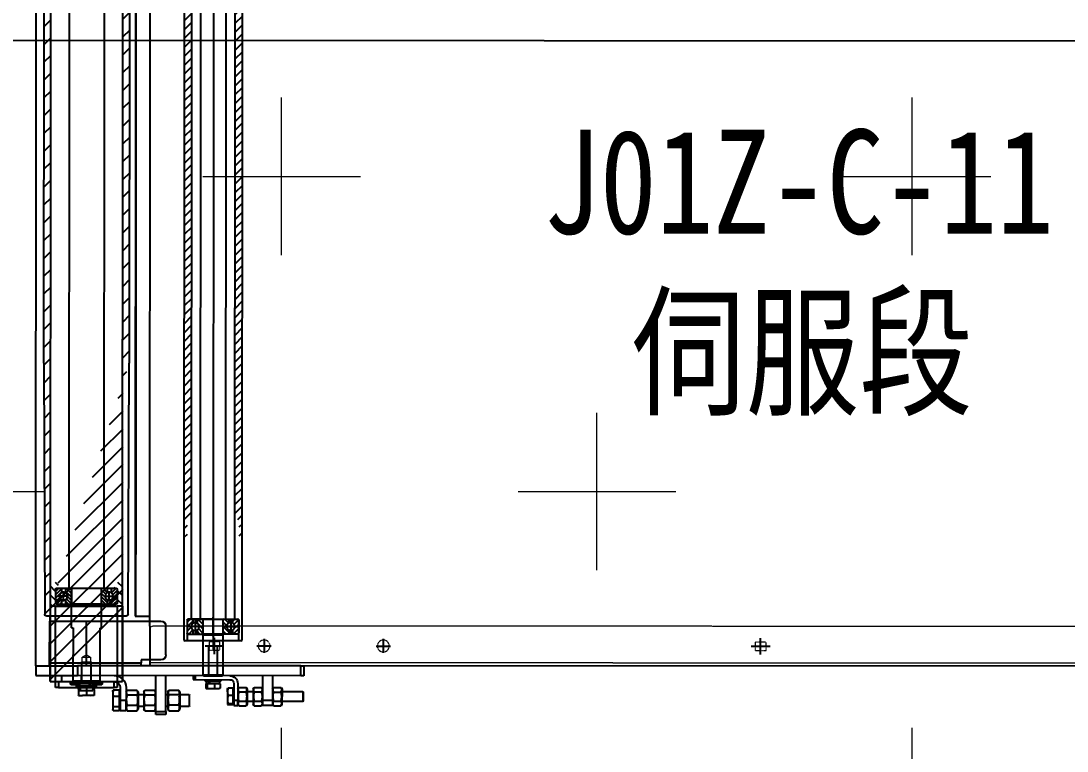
# Model space of a CAD drawing. Header units: millimetres. Extents: x 845401 to 948039, y 511594 to 550263.
# Drawn here: x 917960 to 919014, y 535921 to 536657 of the extents above; entities that cross this region are included whole.
import ezdxf

# ---------------------------------------------------------------- set-up
doc = ezdxf.new("R2010")
doc.units = ezdxf.units.MM
doc.linetypes.add('CENTER', pattern=[0])
doc.linetypes.add('DASHED', pattern=[0.75, 0.5, -0.25])
for name, color, linetype in [('00', 7, 'Continuous'), ('1', 30, 'Continuous'), ('1轮廓实线层', 7, 'Continuous'), ('3', 3, 'CENTER'), ('3中心线层', 1, 'CENTER'), ('4虚线层', 6, 'DASHED'), ('5剖面线层', 2, 'Continuous')]:
    doc.layers.add(name, color=color, linetype=linetype)
doc.layers.add('A-剖-0.10mm.......SECT-L01', color=255, linetype='Continuous', lineweight=18)
doc.styles.add('PC_TEXTSTYLE', font='isocp.shx', dxfattribs={"width": 0.8, "bigfont": 'hzfs.shx'})
doc.styles.add('宋体', font='simsun.ttc', dxfattribs={"width": 0.8, "height": 700})

# ---------------------------------------------------------------- blocks, each defined once
blk = doc.blocks.new('6304')
at = {"layer": '5剖面线层'}
h = blk.add_hatch(dxfattribs=at)
h.set_pattern_fill('ANSI31', color=256, style=0)
h.set_pattern_definition([(45, (1622.4174, 1392.4765), (-2.24506, 2.24506), [])])
edge = h.paths.add_edge_path()
edge.add_line((1637.4, 1412.5), (1635.4, 1412.5))
edge.add_line((1635.4, 1412.5), (1633.4, 1412.5))
edge.add_arc((1629.9, 1410.5), 4, 30, 150)
edge.add_line((1626.5, 1412.5), (1622.4, 1412.5))
edge.add_line((1622.4, 1412.5), (1622.4, 1417.4))
edge.add_arc((1623.5, 1417.4), 1.1, 90, 180, ccw=False)
edge.add_line((1623.5, 1418.5), (1636.3, 1418.5))
edge.add_arc((1636.3, 1417.4), 1.1, 360, 90, ccw=False)
edge.add_line((1637.4, 1417.4), (1637.4, 1412.5))
h = blk.add_hatch(dxfattribs=at)
h.set_pattern_fill('ANSI31', color=256, angle=90, style=0)
h.set_pattern_definition([(135, (1622.4174, 1392.4765), (-2.24506, -2.24506), [])])
edge = h.paths.add_edge_path()
edge.add_line((1622.4, 1408.5), (1626.5, 1408.5))
edge.add_arc((1629.9, 1410.5), 4, 210, 330)
edge.add_line((1633.4, 1408.5), (1637.4, 1408.5))
edge.add_line((1637.4, 1408.5), (1637.4, 1403.6))
edge.add_arc((1636.3, 1403.6), 1.1, 270, 360, ccw=False)
edge.add_line((1636.3, 1402.5), (1623.5, 1402.5))
edge.add_arc((1623.5, 1403.6), 1.1, 180, 270, ccw=False)
edge.add_line((1622.4, 1403.6), (1622.4, 1408.5))
at = {"layer": '5剖面线层', "extrusion": (0, 1.22461e-16, -1)}
h = blk.add_hatch(dxfattribs=at)
h.set_pattern_fill('ANSI31', color=256, angle=180, style=0)
h.set_pattern_definition([(225, (-1622.4174, 1392.4765), (2.24506, -2.24506), [])])
edge = h.paths.add_edge_path()
edge.add_line((-1622.4, 1376.5), (-1626.5, 1376.5))
edge.add_arc((-1629.9, 1374.5), 4, 30, 150)
edge.add_line((-1633.4, 1376.5), (-1637.4, 1376.5))
edge.add_line((-1637.4, 1376.5), (-1637.4, 1381.4))
edge.add_arc((-1636.3, 1381.4), 1.1, 90, 180, ccw=False)
edge.add_line((-1636.3, 1382.5), (-1623.5, 1382.5))
edge.add_arc((-1623.5, 1381.4), 1.1, 360, 90, ccw=False)
edge.add_line((-1622.4, 1381.4), (-1622.4, 1376.5))
h = blk.add_hatch(dxfattribs=at)
h.set_pattern_fill('ANSI31', color=256, angle=270, style=0)
h.set_pattern_definition([(315, (-1622.4174, 1392.4765), (2.24506, 2.24506), [])])
edge = h.paths.add_edge_path()
edge.add_line((-1626.5, 1372.5), (-1622.4, 1372.5))
edge.add_line((-1622.4, 1372.5), (-1622.4, 1367.6))
edge.add_arc((-1623.5, 1367.6), 1.1, 270, 360, ccw=False)
edge.add_line((-1623.5, 1366.5), (-1636.3, 1366.5))
edge.add_arc((-1636.3, 1367.6), 1.1, 180, 270, ccw=False)
edge.add_line((-1637.4, 1367.6), (-1637.4, 1372.5))
edge.add_line((-1637.4, 1372.5), (-1635.4, 1372.5))
edge.add_line((-1635.4, 1372.5), (-1633.4, 1372.5))
edge.add_arc((-1629.9, 1374.5), 4, 210, 330)
at = {"layer": '1轮廓实线层'}
for p, q in [((1622.4, 1392.5), (1622.4, 1417.4)), ((1637.4, 1412.5), (1635.4, 1412.5)), ((1637.4, 1417.4), (1637.4, 1392.5)), ((1622.4, 1408.5), (1626.5, 1408.5)), ((1623.5, 1402.5), (1636.3, 1402.5)), ((1633.4, 1408.5), (1637.4, 1408.5))]:
    blk.add_line(p, q, dxfattribs=at)
at = {"layer": '1轮廓实线层', "extrusion": (0, 1.22461e-16, -1)}
for p, q in [((1622.4, 1392.5), (1622.4, 1367.6)), ((1637.4, 1367.6), (1637.4, 1392.5)), ((1623.5, 1382.5), (1636.3, 1382.5)), ((1622.4, 1376.5), (1626.5, 1376.5)), ((1633.4, 1376.5), (1637.4, 1376.5)), ((1637.4, 1372.5), (1635.4, 1372.5))]:
    blk.add_line(p, q, dxfattribs=at)
at = {"layer": '1轮廓实线层'}
for points in [[(1626.5, 1412.5), (1622.4, 1412.5), (1622.4, 1417.4)], [(1623.5, 1418.5), (1636.3, 1418.5)], [(1635.4, 1412.5), (1633.4, 1412.5)], [(1637.4, 1417.4), (1637.4, 1412.5)]]:
    blk.add_lwpolyline(points, dxfattribs=at)
at = {"layer": '1轮廓实线层', "extrusion": (0, 1.22461e-16, -1)}
for points in [[(-1626.5, 1372.5), (-1622.4, 1372.5), (-1622.4, 1367.6)], [(-1635.4, 1372.5), (-1633.4, 1372.5)], [(-1637.4, 1367.6), (-1637.4, 1372.5)], [(-1623.5, 1366.5), (-1636.3, 1366.5)]]:
    blk.add_lwpolyline(points, dxfattribs=at)
at = {"layer": '1轮廓实线层'}
blk.add_circle((1629.9, 1410.5), 4, dxfattribs=at)
at = {"layer": '1轮廓实线层', "extrusion": (0, 1.22461e-16, -1)}
blk.add_circle((-1629.9, 1374.5), 4, dxfattribs=at)
at = {"layer": '1轮廓实线层'}
for centre, start, end in [((1623.5, 1417.4), 90, 180), ((1636.3, 1417.4), 0, 90), ((1623.5, 1403.6), 180, 270), ((1636.3, 1403.6), 270, 0)]:
    blk.add_arc(centre, 1.1, start, end, dxfattribs=at)
at = {"layer": '1轮廓实线层', "extrusion": (0, 1.22461e-16, -1)}
for centre, start, end in [((-1623.5, 1381.4), 0, 90), ((-1636.3, 1381.4), 90, 180), ((-1623.5, 1367.6), 270, 0), ((-1636.3, 1367.6), 180, 270)]:
    blk.add_arc(centre, 1.1, start, end, dxfattribs=at)
at = {"layer": '3中心线层'}
for p, q in [((1629.9, 1403.5), (1629.9, 1417.5)), ((1622.9, 1410.5), (1636.9, 1410.5)), ((1620.4, 1392.5), (1639.4, 1392.5))]:
    blk.add_line(p, q, dxfattribs=at)
at = {"layer": '3中心线层', "extrusion": (0, 1.22461e-16, -1)}
for p, q in [((1629.9, 1381.5), (1629.9, 1367.5)), ((1622.9, 1374.5), (1636.9, 1374.5))]:
    blk.add_line(p, q, dxfattribs=at)
at = {"style": 'PC_TEXTSTYLE'}
blk.add_text('TH_SUPERPART', height=1e-29, dxfattribs=at).set_placement((1622.4, 1392.5))
blk = doc.blocks.new('*U585')
at = {"layer": '1', "linetype": 'Continuous'}
h = blk.add_hatch(dxfattribs=at)
h.set_pattern_fill('_USER', color=1, scale=2.4, angle=45, style=0, pattern_type=0)
h.set_pattern_definition([(45, (0, 0), (-1.69706, 1.69706), [])])
edge = h.paths.add_edge_path()
edge.add_line((15, 31), (1, 31))
edge.add_arc((1, 30), 1, 90, 180)
edge.add_line((0, 30), (0, 25))
edge.add_line((0, 25), (4.5, 25))
edge.add_arc((8, 23), 4, 30, 150, ccw=False)
edge.add_line((11.5, 25), (16, 25))
edge.add_line((16, 25), (16, 30))
edge.add_arc((15, 30), 1, 0, 90)
edge = h.paths.add_edge_path()
edge.add_line((11.5, -25), (16, -25))
edge.add_line((16, -25), (16, -30))
edge.add_arc((15, -30), 1, 270, 360, ccw=False)
edge.add_line((15, -31), (1, -31))
edge.add_arc((1, -30), 1, 180, 270, ccw=False)
edge.add_line((0, -30), (0, -25))
edge.add_line((0, -25), (4.5, -25))
edge.add_arc((8, -23), 4, 210, 330)
blk = doc.blocks.new('*U586')
at = {"layer": '1', "linetype": 'Continuous'}
h = blk.add_hatch(dxfattribs=at)
h.set_pattern_fill('_USER', color=1, scale=2.4, angle=135, style=0, pattern_type=0)
h.set_pattern_definition([(135, (0, 0), (-1.69706, -1.69706), [])])
edge = h.paths.add_edge_path()
edge.add_line((0, 21), (4.5, 21))
edge.add_arc((8, 23), 4, 210, 330)
edge.add_line((11.5, 21), (16, 21))
edge.add_line((16, 21), (16, 16))
edge.add_arc((15, 16), 1, 270, 360, ccw=False)
edge.add_line((15, 15), (1, 15))
edge.add_arc((1, 16), 1, 180, 270, ccw=False)
edge.add_line((0, 16), (0, 21))
edge = h.paths.add_edge_path()
edge.add_line((1, -15), (15, -15))
edge.add_arc((15, -16), 1, 360, 90, ccw=False)
edge.add_line((16, -16), (16, -21))
edge.add_line((16, -21), (11.5, -21))
edge.add_arc((8, -23), 4, 30, 150)
edge.add_line((4.5, -21), (0, -21))
edge.add_line((0, -21), (0, -16))
edge.add_arc((1, -16), 1, 90, 180, ccw=False)
blk = doc.blocks.new('6206')
at = {"layer": '00', "color": 7}
for p, q in [((472.1, 2379.8), (472.1, 2319.8)), ((472.1, 2374.8), (476.6, 2374.8)), ((472.1, 2370.8), (476.6, 2370.8)), ((473.1, 2380.8), (487.1, 2380.8)), ((483.5, 2374.8), (488.1, 2374.8)), ((483.5, 2370.8), (488.1, 2370.8)), ((488.1, 2379.8), (488.1, 2319.8)), ((473.1, 2364.8), (487.1, 2364.8)), ((472.1, 2328.8), (476.6, 2328.8)), ((473.1, 2334.8), (487.1, 2334.8)), ((483.5, 2328.8), (488.1, 2328.8)), ((472.1, 2324.8), (476.6, 2324.8)), ((473.1, 2318.8), (487.1, 2318.8)), ((483.5, 2324.8), (488.1, 2324.8))]:
    blk.add_line(p, q, dxfattribs=at)
at = {"layer": '00', "color": 7, "linetype": 'Continuous'}
blk.add_line((473.1, 2318.8), (473.1, 2318.8), dxfattribs=at)
at = {"layer": '00', "color": 7}
for centre in [(480.1, 2372.8), (480.1, 2326.8)]:
    blk.add_circle(centre, 4, dxfattribs=at)
for centre, start, end in [((473.1, 2379.8), 90, 180), ((487.1, 2379.8), 0, 90), ((473.1, 2365.8), 180, 270), ((487.1, 2365.8), 270, 0), ((473.1, 2333.8), 90, 180), ((487.1, 2333.8), 0, 90), ((473.1, 2319.8), 180, 270), ((487.1, 2319.8), 270, 0)]:
    blk.add_arc(centre, 1, start, end, dxfattribs=at)
at = {"layer": '3', "color": 3}
for p, q in [((485.3, 2372.8), (474.9, 2372.8)), ((480.1, 2367.6), (480.1, 2378)), ((480.1, 2332), (480.1, 2321.6)), ((485.3, 2326.8), (474.9, 2326.8))]:
    blk.add_line(p, q, dxfattribs=at)
at = {"color": 1, "linetype": 'Continuous'}
for name in ['*U585', '*U586']:
    blk.add_blockref(name, (472.1, 2349.8), dxfattribs=at)
blk = doc.blocks.new('*U100472')
at = {"layer": '5剖面线层'}
h = blk.add_hatch(dxfattribs=at)
h.set_pattern_fill('ANSI31', color=256, scale=4, angle=90, style=0)
h.set_pattern_definition([(135, (-2483.568, 221.511), (-8.98026, -8.98026), [])])
edge = h.paths.add_edge_path()
edge.add_line((-3260.9, 452), (-3257.4, 452))
edge.add_line((-3257.4, 452), (-3257.4, 386))
edge.add_line((-3257.4, 386), (-3257.4, 1678))
edge.add_line((-3257.4, 1678), (-3257.4, 1612))
edge.add_line((-3257.4, 1612), (-3260.9, 1612))
edge.add_arc((-3260.9, 1610), 2, 90, 179.8877)
edge.add_line((-3262.9, 1610), (-3263.9, 1357))
edge.add_line((-3263.9, 1357), (-3263.9, 707))
edge.add_line((-3263.9, 707), (-3262.9, 454))
edge.add_arc((-3260.9, 454), 2, 180.1123, 270)
edge = h.paths.add_edge_path()
edge.add_arc((-3180.9, 1610), 2, 0.1123, 90)
edge.add_line((-3180.9, 1612), (-3184.4, 1612))
edge.add_line((-3184.4, 1612), (-3184.4, 1678))
edge.add_line((-3184.4, 1678), (-3184.4, 386))
edge.add_line((-3184.4, 386), (-3184.4, 452))
edge.add_line((-3184.4, 452), (-3180.9, 452))
edge.add_arc((-3180.9, 454), 2, 270, 359.8877)
edge.add_line((-3178.9, 454), (-3177.9, 707))
edge.add_line((-3177.9, 707), (-3177.9, 1357))
edge.add_line((-3177.9, 1357), (-3178.9, 1610))
edge = h.paths.add_edge_path(flags=17)
edge.add_arc((-3180.9, 1610), 2, 0.1123, 90)
edge = h.paths.add_edge_path(flags=17)
edge.add_arc((-3180.9, 454), 2, 270, 359.8877)
edge = h.paths.add_edge_path(flags=17)
edge.add_line((-3184.4, 452), (-3180.9, 452))
edge = h.paths.add_edge_path(flags=16)
edge.add_line((-3184.4, 452), (-3184.4, 386))
edge = h.paths.add_edge_path(flags=17)
edge.add_line((-3184.4, 1678), (-3184.4, 386))
edge = h.paths.add_edge_path(flags=17)
edge.add_line((-3184.4, 1612), (-3184.4, 1678))
edge = h.paths.add_edge_path(flags=17)
edge.add_line((-3180.9, 1612), (-3184.4, 1612))
edge = h.paths.add_edge_path(flags=17)
edge.add_line((-3177.9, 707), (-3178.9, 454))
edge = h.paths.add_edge_path(flags=17)
edge.add_line((-3177.9, 707), (-3177.9, 1357))
edge = h.paths.add_edge_path(flags=17)
edge.add_line((-3178.9, 1610), (-3177.9, 1357))
edge = h.paths.add_edge_path()
edge.add_line((-3178.9, 1610), (-3177.9, 1357))
edge.add_line((-3257.4, 1602), (-3257.4, 1678))
h = blk.add_hatch(dxfattribs=at)
h.set_pattern_fill('ANSI31', color=256, scale=2, angle=180, style=0)
h.set_pattern_definition([(225, (-2483.568, 321.5114), (4.490128, -4.490128), [])])
h.paths.add_polyline_path([(-3251.9, 1602), (-3257.4, 1602), (-3257.4, 1578), (-3248.9, 1578), (-3248.9, 1584), (-3251.9, 1584)])
h.paths.add_polyline_path([(-3184.4, 1602), (-3189.9, 1602), (-3189.9, 1584), (-3192.9, 1584), (-3192.9, 1578), (-3184.4, 1578)])
h = blk.add_hatch(dxfattribs=at)
h.set_pattern_fill('ANSI31', color=256, scale=2, angle=90, style=0)
h.set_pattern_definition([(135, (-1364.8803, 172.1176), (-4.490128, -4.490128), [])])
h.paths.add_polyline_path([(-3122.4, 1032), (-3122.4, 527.5), (-3121.9, 527), (-3119.4, 527), (-3119.4, 534), (-3119.4, 549), (-3117.4, 549), (-3115.4, 549), (-3115.4, 1032)])
h.paths.add_polyline_path([(-3119.4, 1515), (-3119.4, 1530), (-3119.4, 1537), (-3121.9, 1537), (-3122.4, 1536.5), (-3122.4, 1032), (-3115.4, 1032), (-3115.4, 1515), (-3117.4, 1515)])
h.paths.add_polyline_path([(-3071.4, 1032), (-3071.4, 549), (-3069.4, 549), (-3067.4, 549), (-3067.4, 534), (-3067.4, 527), (-3064.9, 527), (-3064.4, 527.5), (-3064.4, 1032)])
h.paths.add_polyline_path([(-3071.4, 1515), (-3071.4, 1032), (-3064.4, 1032), (-3064.4, 1536.5), (-3064.9, 1537), (-3067.4, 1537), (-3067.4, 1530), (-3067.4, 1515), (-3069.4, 1515)])
at = {"color": 7, "linetype": 'Continuous', "lineweight": 25}
for p, q in [((-3233.9, 1678), (-3234.4, 1677.5)), ((-3234.4, 1624), (-3234.4, 1677.5)), ((-3207.4, 1677.5), (-3234.4, 1677.5)), ((-3233.9, 1678), (-3207.9, 1678)), ((-3207.9, 1678), (-3207.4, 1677.5)), ((-3207.4, 1624), (-3207.4, 1677.5)), ((-3102.9, 1672), (-3103.4, 1671.5)), ((-3103.4, 1671.5), (-3103.4, 1631.1)), ((-3097.8, 1671.5), (-3103.4, 1671.5)), ((-3102.9, 1672), (-3097.7, 1672)), ((-3097.8, 1642), (-3097.8, 1671.5)), ((-3089.1, 1671.5), (-3097.8, 1671.5)), ((-3097.7, 1672), (-3089.2, 1672)), ((-3089.2, 1672), (-3083.9, 1672)), ((-3089.1, 1642), (-3089.1, 1671.5)), ((-3083.4, 1671.5), (-3089.1, 1671.5)), ((-3083.4, 1671.5), (-3083.9, 1672)), ((-3083.4, 1631.1), (-3083.4, 1671.5)), ((-1886.9, 1662), (-3156.9, 1662)), ((-3156.9, 1656), (-3156.9, 1662)), ((-3156.9, 1622), (-3156.9, 1656)), ((-3122.4, 1636.5), (-3121.9, 1637)), ((-3122.4, 1636.5), (-3122.4, 427.5)), ((-3119.4, 1637), (-3121.9, 1637)), ((-3119.4, 1630), (-3119.4, 1637)), ((-3067.4, 1637), (-3119.4, 1637)), ((-3097.8, 1642), (-3089.1, 1642)), ((-3067.4, 1637), (-3067.4, 1630)), ((-3064.9, 1637), (-3067.4, 1637)), ((-3064.9, 1637), (-3064.4, 1636.5)), ((-3064.4, 427.5), (-3064.4, 1636.5)), ((-3235.9, 1624), (-3235.9, 1601.3)), ((-3235.9, 1624), (-3234.4, 1624)), ((-3207.4, 1624), (-3205.9, 1624)), ((-3205.9, 1601.3), (-3205.9, 1624)), ((-3119.4, 1615), (-3119.4, 1630)), ((-3083.4, 1631.1), (-3103.4, 1631.1)), ((-3103.4, 1630), (-3103.4, 1615)), ((-3083.4, 1630), (-3103.4, 1630)), ((-3102.9, 1631.1), (-3102.9, 1630)), ((-3083.9, 1630), (-3083.9, 1631.1)), ((-3083.4, 1615), (-3083.4, 1630)), ((-3067.4, 1630), (-3067.4, 1615)), ((-3171.8, 452), (-3171.8, 1612)), ((-3171.8, 1612), (-3157.7, 1612)), ((-3156.9, 1612), (-3157.7, 1612)), ((-3156.9, 1622), (-3156.9, 442)), ((-3119.4, 1615), (-3117.4, 1615)), ((-3117.4, 1615), (-3069.4, 1615)), ((-3115.4, 449), (-3115.4, 1615)), ((-3105.9, 1615), (-3105.9, 449)), ((-3105.9, 1615), (-3080.9, 1615)), ((-3080.9, 449), (-3080.9, 1615)), ((-3071.4, 1615), (-3071.4, 449)), ((-3069.4, 1615), (-3067.4, 1615)), ((-3220.9, 1601.3), (-3235.9, 1601.3)), ((-3235.9, 1600), (-3235.9, 1584)), ((-3220.9, 1600), (-3235.9, 1600)), ((-3235.2, 1601.3), (-3235.2, 1600)), ((-3205.9, 1601.3), (-3220.9, 1601.3)), ((-3205.9, 1600), (-3220.9, 1600)), ((-3206.6, 1600), (-3206.6, 1601.3)), ((-3205.9, 1584), (-3205.9, 1600)), ((-3238.4, 1584), (-3220.9, 1584)), ((-3238.4, 1584), (-3238.4, 480)), ((-3220.9, 1584), (-3203.4, 1584)), ((-3203.4, 480), (-3203.4, 1584))]:
    blk.add_line(p, q, dxfattribs=at)
blk.add_line((-3271.9, 1662), (-3271.9, 402))
for points in [[(-3097.8, 1671.5), (-3097.8, 1671.7), (-3097.7, 1671.9), (-3097.7, 1672)], [(-3089.1, 1671.5), (-3089.1, 1671.7), (-3089.2, 1671.9), (-3089.2, 1672)]]:
    blk.add_open_spline(points, degree=3, dxfattribs=at)
at = {"layer": '1轮廓实线层'}
for p, q in [((-3194.4, 1705.3), (-3193.9, 1707.3)), ((-3194.2, 1706.8), (-3194.4, 1706)), ((-3187.5, 1707.3), (-3193.9, 1707.3)), ((-3187.5, 1707.3), (-3187.5, 1703.3)), ((-3186.9, 1697), (-3186.9, 1707)), ((-3186.9, 1707), (-3180.9, 1707)), ((-3180.1, 1707.1), (-3180.9, 1705.6)), ((-3180.9, 1707), (-3180.9, 1697)), ((-3179.9, 1707.4), (-3180.1, 1707.1)), ((-3179.9, 1707.4), (-3169.8, 1707.4)), ((-3169.6, 1707.1), (-3169.8, 1707.4)), ((-3168.7, 1705.6), (-3169.6, 1707.1)), ((-3162.3, 1707.1), (-3163.1, 1705.6)), ((-3162.1, 1707.4), (-3162.3, 1707.1)), ((-3162.1, 1707.4), (-3152, 1707.4)), ((-3151.8, 1707.1), (-3152, 1707.4)), ((-3150.9, 1705.6), (-3151.8, 1707.1)), ((-3140.9, 1711), (-3150.9, 1711)), ((-3150.9, 1711), (-3150.9, 1708)), ((-3150.9, 1708), (-3140.9, 1708)), ((-3150.9, 1708), (-3150.9, 1672)), ((-3140.9, 1708), (-3140.9, 1711)), ((-3140.9, 1708), (-3140.9, 1672)), ((-3138.2, 1706.9), (-3138.9, 1705.6)), ((-3137.9, 1707.4), (-3138.2, 1706.9)), ((-3137.9, 1707.4), (-3127.8, 1707.4)), ((-3127.5, 1706.9), (-3127.8, 1707.4)), ((-3126.7, 1705.6), (-3127.5, 1706.9)), ((-3194.4, 1705.3), (-3194.4, 1706)), ((-3193.9, 1703.3), (-3194.4, 1705.3)), ((-3194.4, 1698.2), (-3194.4, 1705.3)), ((-3194.4, 1689.9), (-3194.4, 1698.2)), ((-3187.5, 1703.3), (-3193.9, 1703.3)), ((-3186.9, 1705.3), (-3187.5, 1705.9)), ((-3187.5, 1703.3), (-3187.5, 1693)), ((-3186.9, 1684), (-3186.9, 1697)), ((-3180.9, 1697), (-3186.9, 1697)), ((-3180.9, 1684), (-3180.9, 1697)), ((-3179.9, 1701.8), (-3169.8, 1701.8)), ((-3168.7, 1701), (-3168.7, 1705.6)), ((-3163.1, 1703), (-3168.7, 1703)), ((-3168.7, 1688.4), (-3168.7, 1701)), ((-3163.1, 1701), (-3163.1, 1705.6)), ((-3163.1, 1688.4), (-3163.1, 1701)), ((-3162.1, 1701.8), (-3152, 1701.8)), ((-3138.9, 1703), (-3140.9, 1703)), ((-3138.9, 1700.6), (-3138.9, 1705.6)), ((-3138.9, 1688.4), (-3138.9, 1700.6)), ((-3137.9, 1701.3), (-3127.8, 1701.3)), ((-3126.7, 1700.6), (-3126.7, 1705.6)), ((-3117.5, 1703), (-3126.7, 1703)), ((-3126.7, 1688.4), (-3126.7, 1700.6)), ((-3116.9, 1702.4), (-3117.5, 1703)), ((-3117.5, 1697.8), (-3117.5, 1703)), ((-3117.5, 1691), (-3117.5, 1697.8)), ((-3116.9, 1702.4), (-3116.9, 1697.7)), ((-3116.9, 1697.7), (-3116.9, 1691.6)), ((-3078.8, 1701), (-3078.4, 1701.5)), ((-3078.4, 1700.5), (-3078.8, 1701)), ((-3078.8, 1696.3), (-3078.8, 1701)), ((-3078.8, 1688.3), (-3078.8, 1696.3)), ((-3073, 1701.5), (-3078.4, 1701.5)), ((-3073, 1700.5), (-3078.4, 1700.5)), ((-3073, 1701.5), (-3073, 1700.5)), ((-3072.4, 1700.3), (-3073, 1700.9)), ((-3073, 1700.5), (-3073, 1692)), ((-3072.4, 1702), (-3068.4, 1702)), ((-3072.4, 1697), (-3072.4, 1702)), ((-3072.4, 1680), (-3072.4, 1697)), ((-3068.4, 1697), (-3072.4, 1697)), ((-3067.5, 1702.3), (-3068.4, 1700.6)), ((-3068.4, 1702), (-3068.4, 1697)), ((-3068.4, 1680), (-3068.4, 1697)), ((-3067.5, 1702.3), (-3059.9, 1702.3)), ((-3067.5, 1697.6), (-3059.9, 1697.6)), ((-3058.9, 1700.6), (-3059.9, 1702.3)), ((-3058.9, 1685.4), (-3058.9, 1700.6)), ((-3052.9, 1698), (-3058.9, 1698)), ((-3052, 1702.3), (-3052.9, 1700.6)), ((-3052.9, 1685.4), (-3052.9, 1700.6)), ((-3052, 1702.3), (-3044.4, 1702.3)), ((-3052, 1697.6), (-3044.4, 1697.6)), ((-3043.4, 1700.6), (-3044.4, 1702.3)), ((-3033.4, 1702), (-3043.4, 1702)), ((-3043.4, 1697), (-3043.4, 1702)), ((-3033.4, 1697), (-3043.4, 1697)), ((-3043.4, 1672), (-3043.4, 1697)), ((-3032.5, 1702.3), (-3033.4, 1700.6)), ((-3033.4, 1697), (-3033.4, 1702)), ((-3033.4, 1672), (-3033.4, 1697)), ((-3032.5, 1702.3), (-3024.9, 1702.3)), ((-3032.5, 1697.6), (-3024.9, 1697.6)), ((-3023.9, 1700.6), (-3024.9, 1702.3)), ((-3023.9, 1685.4), (-3023.9, 1700.6)), ((-3002.9, 1698), (-3023.9, 1698)), ((-3002.4, 1697.5), (-3002.9, 1698)), ((-3002.9, 1688), (-3002.9, 1698)), ((-3002.4, 1697.5), (-3002.4, 1688.5)), ((-3228.9, 1691.6), (-3224.9, 1692)), ((-3228.9, 1692), (-3224.9, 1692)), ((-3228.9, 1686.2), (-3228.9, 1691.6)), ((-3227.6, 1686.2), (-3228.9, 1686.2)), ((-3228.8, 1686.2), (-3228.2, 1685.6)), ((-3227.6, 1682.3), (-3227.6, 1686.7)), ((-3227.4, 1687), (-3227.3, 1686.7)), ((-3227.4, 1687), (-3224, 1687)), ((-3227.4, 1687), (-3227.4, 1687)), ((-3227.3, 1686.7), (-3224, 1687)), ((-3227.3, 1682.3), (-3227.3, 1686.7)), ((-3224.9, 1692), (-3220.9, 1691.6)), ((-3216.9, 1692), (-3224.9, 1692)), ((-3224, 1687), (-3220.7, 1686.7)), ((-3224, 1687), (-3217.5, 1687)), ((-3220.9, 1691.6), (-3216.9, 1692)), ((-3220.9, 1687), (-3220.9, 1691.6)), ((-3220.7, 1682.3), (-3220.7, 1686.7)), ((-3217.5, 1687), (-3214.4, 1687)), ((-3216.9, 1692), (-3212.9, 1691.6)), ((-3212.9, 1692), (-3216.9, 1692)), ((-3214.3, 1686.7), (-3214.4, 1687)), ((-3214.3, 1682.3), (-3214.3, 1686.7)), ((-3212.9, 1686.2), (-3214.3, 1686.2)), ((-3213.7, 1685.6), (-3213.1, 1686.2)), ((-3212.9, 1686.2), (-3212.9, 1691.6)), ((-3194.4, 1689.9), (-3193.9, 1693)), ((-3193.9, 1686.7), (-3194.4, 1689.9)), ((-3194.4, 1688), (-3194.4, 1689.9)), ((-3194.4, 1688), (-3194.2, 1687.2)), ((-3194.1, 1687.3), (-3193.9, 1686.7)), ((-3187.5, 1693), (-3193.9, 1693)), ((-3187.5, 1686.7), (-3193.9, 1686.7)), ((-3187.5, 1693), (-3187.5, 1686.7)), ((-3187.5, 1688.2), (-3186.9, 1688.8)), ((-3180.9, 1688.4), (-3180.1, 1686.9)), ((-3179.9, 1691.4), (-3169.8, 1691.4)), ((-3179.9, 1686.6), (-3169.8, 1686.6)), ((-3169.6, 1686.9), (-3168.7, 1688.4)), ((-3168.7, 1691), (-3163.1, 1691)), ((-3163.1, 1688.4), (-3162.3, 1686.9)), ((-3162.1, 1691.4), (-3152, 1691.4)), ((-3162.1, 1686.6), (-3152, 1686.6)), ((-3151.8, 1686.9), (-3150.9, 1688.4)), ((-3140.9, 1691), (-3138.9, 1691)), ((-3138.9, 1688.4), (-3138.2, 1687.1)), ((-3137.9, 1691), (-3127.8, 1691)), ((-3137.9, 1686.7), (-3127.8, 1686.7)), ((-3127.5, 1687.1), (-3126.7, 1688.4)), ((-3126.7, 1691), (-3117.5, 1691)), ((-3117.5, 1691), (-3116.9, 1691.6)), ((-3078.8, 1688.3), (-3078.4, 1692)), ((-3078.4, 1684.6), (-3078.8, 1688.3)), ((-3078.8, 1688.3), (-3078.8, 1685)), ((-3073, 1692), (-3078.4, 1692)), ((-3073, 1692), (-3073, 1684.6)), ((-3073, 1685.2), (-3072.4, 1685.8)), ((-3067.5, 1688.4), (-3059.9, 1688.4)), ((-3058.9, 1688), (-3052.9, 1688)), ((-3052, 1688.4), (-3044.4, 1688.4)), ((-3032.5, 1688.4), (-3024.9, 1688.4)), ((-3023.9, 1688), (-3002.9, 1688)), ((-3002.9, 1688), (-3002.4, 1688.5)), ((-3257.4, 1678), (-3257.4, 1612)), ((-3257.4, 386), (-3257.4, 1678)), ((-3257.4, 1602), (-3257.4, 1678)), ((-3257.4, 1678), (-3248.9, 1678)), ((-3256.9, 1678), (-3255.4, 1678)), ((-3251.9, 1684), (-3251.9, 1602)), ((-3248.9, 1684), (-3251.9, 1684)), ((-3248.9, 1678), (-3248.9, 1684)), ((-3248.9, 1684), (-3192.9, 1684)), ((-3248.9, 1678), (-3192.9, 1678)), ((-3245.9, 1672), (-3245.9, 1678)), ((-3245.9, 1678), (-3225.9, 1678)), ((-3236.4, 1681), (-3236.9, 1680.5)), ((-3236.9, 1680.5), (-3236.9, 1678.5)), ((-3227.4, 1680.5), (-3236.9, 1680.5)), ((-3236.9, 1678.5), (-3236.4, 1678)), ((-3236.9, 1678.5), (-3228.9, 1678.5)), ((-3236.4, 1681), (-3227.4, 1681)), ((-3230.9, 1683), (-3230.9, 1681)), ((-3227.6, 1683), (-3230.9, 1683)), ((-3229, 1685.6), (-3229, 1683)), ((-3227.6, 1685.6), (-3229, 1685.6)), ((-3228.9, 1679.6), (-3228.9, 1678)), ((-3217.1, 1679.6), (-3228.9, 1679.6)), ((-3227.3, 1682.3), (-3227.6, 1682.3)), ((-3227.4, 1681.7), (-3227.4, 1679.6)), ((-3227.4, 1681.7), (-3218.5, 1681.7)), ((-3227.3, 1682.3), (-3226.7, 1681.7)), ((-3220.7, 1682.3), (-3227.3, 1682.3)), ((-3225.9, 1678), (-3225.9, 1672)), ((-3225.9, 1678), (-3192.9, 1678)), ((-3214.3, 1682.3), (-3220.7, 1682.3)), ((-3218.5, 1681.7), (-3217.8, 1681.7)), ((-3217.4, 1681.7), (-3217.8, 1681.7)), ((-3217.4, 1681.7), (-3214.5, 1681.7)), ((-3212.9, 1679.6), (-3217.1, 1679.6)), ((-3215.2, 1681.7), (-3214.6, 1682.3)), ((-3214.5, 1679.6), (-3214.5, 1681.7)), ((-3214.5, 1681), (-3205.4, 1681)), ((-3204.9, 1680.5), (-3214.5, 1680.5)), ((-3212.9, 1685.6), (-3214.3, 1685.6)), ((-3210.9, 1683), (-3214.3, 1683)), ((-3212.9, 1683), (-3212.9, 1685.6)), ((-3212.9, 1678), (-3212.9, 1679.6)), ((-3212.9, 1678.5), (-3204.9, 1678.5)), ((-3210.9, 1681), (-3210.9, 1683)), ((-3204.9, 1680.5), (-3205.4, 1681)), ((-3205.4, 1678), (-3204.9, 1678.5)), ((-3204.9, 1678.5), (-3204.9, 1680.5)), ((-3192.9, 1684), (-3192.9, 1678)), ((-3189.9, 1684), (-3192.9, 1684)), ((-3192.9, 1678), (-3184.4, 1678)), ((-3189.9, 1602), (-3189.9, 1684)), ((-3184.4, 1678), (-3184.4, 386)), ((-3184.4, 1612), (-3184.4, 1678)), ((-3184.4, 1678), (-3184.4, 1602)), ((-3113.4, 1672), (-3113.4, 1676)), ((-3113.4, 1676), (-3110.9, 1676)), ((-3110.9, 1676), (-3110.9, 1672)), ((-3110.9, 1676), (-3076.4, 1676)), ((-3101.4, 1677.6), (-3101.4, 1676)), ((-3085.4, 1677.6), (-3101.4, 1677.6)), ((-3100.5, 1680.3), (-3100.5, 1684.7)), ((-3099.1, 1680.3), (-3100.5, 1680.3)), ((-3099.9, 1679.7), (-3099.9, 1677.6)), ((-3098.2, 1679.7), (-3099.9, 1679.7)), ((-3099.8, 1685), (-3095.5, 1685)), ((-3099.8, 1680.3), (-3099.2, 1679.7)), ((-3099.1, 1684.7), (-3095.5, 1685)), ((-3099.1, 1680.3), (-3099.1, 1684.7)), ((-3092, 1680.3), (-3099.1, 1680.3)), ((-3098.2, 1679.7), (-3097.8, 1679.7)), ((-3097.8, 1679.7), (-3097.3, 1679.7)), ((-3087, 1679.7), (-3097.3, 1679.7)), ((-3095.5, 1685), (-3092, 1684.7)), ((-3095.5, 1685), (-3089.2, 1685)), ((-3092, 1684.7), (-3089.2, 1685)), ((-3092, 1680.3), (-3092, 1684.7)), ((-3086.3, 1680.3), (-3092, 1680.3)), ((-3089.2, 1685), (-3086.3, 1684.7)), ((-3089.2, 1685), (-3087.1, 1685)), ((-3087.7, 1679.7), (-3087.1, 1680.3)), ((-3087, 1677.6), (-3087, 1679.7)), ((-3086.3, 1680.3), (-3086.3, 1684.7)), ((-3085.4, 1676), (-3085.4, 1677.6)), ((-3078.8, 1685.1), (-3078.4, 1684.6)), ((-3073, 1684.6), (-3078.4, 1684.6)), ((-3068.4, 1685.4), (-3067.5, 1683.8)), ((-3067.5, 1683.8), (-3059.9, 1683.8)), ((-3059.9, 1683.8), (-3058.9, 1685.4)), ((-3052.9, 1685.4), (-3052, 1683.8)), ((-3052, 1683.8), (-3044.4, 1683.8)), ((-3044.4, 1683.8), (-3043.4, 1685.4)), ((-3033.4, 1685.4), (-3032.5, 1683.8)), ((-3032.5, 1683.8), (-3024.9, 1683.8)), ((-3024.9, 1683.8), (-3023.9, 1685.4)), ((-3271.9, 1662), (-3271.9, 1672)), ((-3271.9, 1672), (-3229.9, 1672)), ((-3004.9, 1672), (-3229.9, 1672)), ((-3229.9, 1662), (-3229.9, 1672)), ((-3004.9, 1672), (-3004.9, 1662)), ((-3001.9, 1672), (-3004.9, 1672)), ((-3001.9, 1662), (-3001.9, 1672)), ((-3271.9, 1662), (-3229.9, 1662)), ((-3257.9, 1662), (-3257.9, 1659)), ((-3257.9, 1659), (-3257.9, 1617)), ((-3257.9, 1659), (-3220.9, 1659)), ((-3004.9, 1662), (-3229.9, 1662)), ((-3220.9, 1662), (-3220.9, 1659)), ((-3220.9, 1659), (-3220.9, 1617)), ((-3220.9, 1659), (-3165.9, 1659)), ((-3165.9, 1662), (-3165.9, 1659)), ((-3165.9, 1656), (-3165.9, 1659)), ((-3145.9, 1656), (-3165.9, 1656)), ((-3004.9, 1662), (-3001.9, 1662)), ((-3140.9, 1651), (-3140.9, 1622)), ((-3257.4, 1612), (-3260.9, 1612)), ((-3257.9, 1617), (-3220.9, 1617)), ((-3184.4, 1612), (-3257.4, 1612)), ((-3220.9, 1617), (-3145.9, 1617)), ((-3180.9, 1612), (-3184.4, 1612)), ((-3263.9, 1357), (-3262.9, 1610)), ((-3251.9, 1602), (-3257.4, 1602)), ((-3251.9, 1602), (-3189.9, 1602)), ((-3184.4, 1602), (-3189.9, 1602)), ((-3178.9, 1610), (-3177.9, 1357)), ((-3263.9, 1357), (-3263.9, 707)), ((-3177.9, 707), (-3177.9, 1357))]:
    blk.add_line(p, q, dxfattribs=at)
for centre, radius, start, end in [((-3192.9, 1684), 6, 270, 0), ((-3192.9, 1684), 12, 270, 0), ((-3076.4, 1680), 4, 270, 0), ((-3076.4, 1680), 8, 270, 0), ((-3145.9, 1651), 5, 0, 90), ((-3260.9, 1610), 2, 90, 179.8877), ((-3180.9, 1610), 2, 0.1123, 90), ((-3145.9, 1622), 5, 270, 0)]:
    blk.add_arc(centre, radius, start, end, dxfattribs=at)
for centre, major_axis, ratio, start_param, end_param in [((-3220.9, 1679.6), (-5.8, 11.1), 0.254099, 4.579995, 4.769392), ((-3220.9, 1681.7), (-5.8, 11.1), 0.254099, 4.390598, 4.579995), ((-3093.4, 1677.6), (-5.6, 11), 0.283825, 1.237742, 1.427139), ((-3093.4, 1679.7), (-5.6, 11), 0.283825, 1.427139, 1.616536)]:
    blk.add_ellipse(centre, major_axis=major_axis, ratio=ratio, start_param=start_param, end_param=end_param, dxfattribs=at)
for points, knots in [([(-3179.9, 1701.8), (-3180.2, 1702.3), (-3180.6, 1703.2), (-3180.8, 1704.7), (-3180.5, 1706.1), (-3180.1, 1707), (-3179.9, 1707.4)], [0, 0, 0, 0, 0.264605, 0.534951, 0.765343, 1, 1, 1, 1]), ([(-3169.8, 1707.4), (-3169.5, 1706.9), (-3169.1, 1705.9), (-3168.9, 1704.5), (-3169.1, 1703.1), (-3169.6, 1702.2), (-3169.8, 1701.8)], [0, 0, 0, 0, 0.2646047, 0.5349506, 0.7653427, 1, 1, 1, 1]), ([(-3162.1, 1701.8), (-3162.4, 1702.3), (-3162.8, 1703.2), (-3163, 1704.7), (-3162.7, 1706.1), (-3162.3, 1707), (-3162.1, 1707.4)], [0, 0, 0, 0, 0.2646047, 0.5349506, 0.7653427, 1, 1, 1, 1]), ([(-3152, 1707.4), (-3151.7, 1706.9), (-3151.3, 1705.9), (-3151.1, 1704.5), (-3151.3, 1703.1), (-3151.8, 1702.2), (-3152, 1701.8)], [0, 0, 0, 0, 0.264605, 0.534951, 0.765343, 1, 1, 1, 1]), ([(-3137.9, 1701.3), (-3138.2, 1701.8), (-3138.6, 1702.9), (-3138.8, 1704.5), (-3138.5, 1706), (-3138.1, 1706.9), (-3137.9, 1707.4)], [0, 0, 0, 0, 0.2646021, 0.5349502, 0.7653437, 1, 1, 1, 1]), ([(-3127.8, 1707.4), (-3127.5, 1706.8), (-3127.1, 1705.8), (-3126.9, 1704.2), (-3127.1, 1702.7), (-3127.6, 1701.8), (-3127.8, 1701.3)], [0, 0, 0, 0, 0.264609, 0.53495, 0.765344, 1, 1, 1, 1]), ([(-3194.4, 1698.2), (-3194.4, 1699.4), (-3194.3, 1701.2), (-3194, 1702.9), (-3193.9, 1703.3)], [0, 0, 0, 0, 0.746923, 1, 1, 1, 1]), ([(-3193.9, 1693), (-3193.9, 1693), (-3194.3, 1694.7), (-3194.3, 1696.5), (-3194.4, 1698.2)], [0, 0, 0, 0, 0.027008, 1, 1, 1, 1]), ([(-3179.9, 1691.4), (-3180.2, 1692.3), (-3180.6, 1694.1), (-3180.8, 1696.8), (-3180.5, 1699.4), (-3180.1, 1701), (-3179.9, 1701.8)], [0, 0, 0, 0, 0.264604, 0.534944, 0.765337, 1, 1, 1, 1]), ([(-3169.8, 1701.8), (-3169.5, 1700.9), (-3169.1, 1699), (-3168.9, 1696.3), (-3169.1, 1693.8), (-3169.6, 1692.2), (-3169.8, 1691.4)], [0, 0, 0, 0, 0.264604, 0.534955, 0.765348, 1, 1, 1, 1]), ([(-3162.1, 1691.4), (-3162.4, 1692.3), (-3162.8, 1694.1), (-3163, 1696.8), (-3162.7, 1699.4), (-3162.3, 1701), (-3162.1, 1701.8)], [0, 0, 0, 0, 0.2646041, 0.5349435, 0.7653367, 1, 1, 1, 1]), ([(-3152, 1701.8), (-3151.7, 1700.9), (-3151.3, 1699), (-3151.1, 1696.3), (-3151.3, 1693.8), (-3151.8, 1692.2), (-3152, 1691.4)], [0, 0, 0, 0, 0.264604, 0.534955, 0.765348, 1, 1, 1, 1]), ([(-3137.9, 1691), (-3138.2, 1691.9), (-3138.6, 1693.7), (-3138.8, 1696.4), (-3138.5, 1698.9), (-3138.1, 1700.5), (-3137.9, 1701.3)], [0, 0, 0, 0, 0.264597, 0.534949, 0.765341, 1, 1, 1, 1]), ([(-3127.8, 1701.3), (-3127.5, 1700.4), (-3127.1, 1698.6), (-3126.9, 1695.9), (-3127.1, 1693.3), (-3127.6, 1691.8), (-3127.8, 1691)], [0, 0, 0, 0, 0.264608, 0.534948, 0.765351, 1, 1, 1, 1]), ([(-3078.8, 1696.3), (-3078.8, 1697.6), (-3078.7, 1699), (-3078.4, 1700.4), (-3078.4, 1700.5)], [0, 0, 0, 0, 0.972984, 1, 1, 1, 1]), ([(-3078.4, 1692), (-3078.5, 1692.4), (-3078.7, 1693.8), (-3078.8, 1695.2), (-3078.8, 1696.3)], [0, 0, 0, 0, 0.253069, 1, 1, 1, 1]), ([(-3067.5, 1697.6), (-3067.7, 1698), (-3068.1, 1698.9), (-3068.3, 1700.1), (-3068.1, 1701.2), (-3067.7, 1701.9), (-3067.5, 1702.3)], [0, 0, 0, 0, 0.264601, 0.534946, 0.765344, 1, 1, 1, 1]), ([(-3067.5, 1688.4), (-3067.6, 1688.8), (-3067.9, 1689.9), (-3068.2, 1691.9), (-3068.2, 1694.6), (-3067.8, 1696.5), (-3067.5, 1697.6)], [0, 0, 0, 0, 0.131292, 0.380793, 0.636397, 1, 1, 1, 1]), ([(-3059.9, 1702.3), (-3059.7, 1701.9), (-3059.2, 1701), (-3059.1, 1699.8), (-3059.3, 1698.7), (-3059.7, 1698), (-3059.9, 1697.6)], [0, 0, 0, 0, 0.2646069, 0.5349463, 0.7653443, 1, 1, 1, 1]), ([(-3059.9, 1697.6), (-3059.6, 1696.5), (-3059.1, 1694.7), (-3059.1, 1691.9), (-3059.4, 1690), (-3059.8, 1688.8), (-3059.9, 1688.4)], [0, 0, 0, 0, 0.363601, 0.612795, 0.868708, 1, 1, 1, 1]), ([(-3052, 1697.6), (-3052.2, 1698), (-3052.6, 1698.9), (-3052.8, 1700.1), (-3052.6, 1701.2), (-3052.2, 1701.9), (-3052, 1702.3)], [0, 0, 0, 0, 0.264601, 0.534946, 0.765344, 1, 1, 1, 1]), ([(-3052, 1688.4), (-3052.1, 1688.8), (-3052.4, 1689.9), (-3052.7, 1691.9), (-3052.7, 1694.6), (-3052.3, 1696.5), (-3052, 1697.6)], [0, 0, 0, 0, 0.131292, 0.380793, 0.636397, 1, 1, 1, 1]), ([(-3044.4, 1702.3), (-3044.2, 1701.9), (-3043.7, 1701), (-3043.6, 1699.8), (-3043.8, 1698.7), (-3044.2, 1698), (-3044.4, 1697.6)], [0, 0, 0, 0, 0.264607, 0.534946, 0.765344, 1, 1, 1, 1]), ([(-3044.4, 1697.6), (-3044.1, 1696.5), (-3043.6, 1694.7), (-3043.6, 1691.9), (-3043.9, 1690), (-3044.3, 1688.8), (-3044.4, 1688.4)], [0, 0, 0, 0, 0.363601, 0.612795, 0.868708, 1, 1, 1, 1]), ([(-3032.5, 1697.6), (-3032.7, 1698), (-3033.1, 1698.9), (-3033.3, 1700.1), (-3033.1, 1701.2), (-3032.7, 1701.9), (-3032.5, 1702.3)], [0, 0, 0, 0, 0.264601, 0.534946, 0.765344, 1, 1, 1, 1]), ([(-3032.5, 1688.4), (-3032.6, 1688.8), (-3032.9, 1689.9), (-3033.2, 1691.9), (-3033.2, 1694.6), (-3032.8, 1696.5), (-3032.5, 1697.6)], [0, 0, 0, 0, 0.131292, 0.380793, 0.636397, 1, 1, 1, 1]), ([(-3024.9, 1702.3), (-3024.7, 1701.9), (-3024.2, 1701), (-3024.1, 1699.8), (-3024.3, 1698.7), (-3024.7, 1698), (-3024.9, 1697.6)], [0, 0, 0, 0, 0.264607, 0.534946, 0.765344, 1, 1, 1, 1]), ([(-3024.9, 1697.6), (-3024.6, 1696.5), (-3024.1, 1694.7), (-3024.1, 1691.9), (-3024.4, 1690), (-3024.8, 1688.8), (-3024.9, 1688.4)], [0, 0, 0, 0, 0.363601, 0.612795, 0.868708, 1, 1, 1, 1]), ([(-3228.9, 1692), (-3228.9, 1691.9), (-3228.9, 1691.9), (-3228.9, 1691.6), (-3228.9, 1691.6)], [0, 0, 0, 0, 0.973006, 1, 1, 1, 1]), ([(-3220.7, 1686.7), (-3220.7, 1686.7), (-3219.6, 1686.9), (-3218.5, 1687), (-3217.5, 1687)], [0, 0, 0, 0, 0.026994, 1, 1, 1, 1]), ([(-3217.5, 1687), (-3216.7, 1687), (-3215.6, 1686.9), (-3214.6, 1686.7), (-3214.3, 1686.7)], [0, 0, 0, 0, 0.7469358, 1, 1, 1, 1]), ([(-3212.9, 1691.6), (-3212.9, 1691.6), (-3212.9, 1691.9), (-3212.9, 1691.9), (-3212.9, 1692)], [0, 0, 0, 0, 0.026994, 1, 1, 1, 1]), ([(-3180, 1686.9), (-3180.3, 1687.4), (-3180.8, 1688.3), (-3180.7, 1689.6), (-3180.4, 1690.6), (-3180, 1691.2), (-3179.9, 1691.4)], [0, 0, 0, 0, 0.323215, 0.588349, 0.860634, 1, 1, 1, 1]), ([(-3169.8, 1691.4), (-3169.6, 1691.2), (-3169.3, 1690.6), (-3168.9, 1689.6), (-3168.9, 1688.3), (-3169.4, 1687.4), (-3169.6, 1686.9)], [0, 0, 0, 0, 0.139366, 0.404826, 0.676783, 1, 1, 1, 1]), ([(-3162.2, 1686.9), (-3162.5, 1687.4), (-3163, 1688.3), (-3162.9, 1689.6), (-3162.6, 1690.6), (-3162.2, 1691.2), (-3162.1, 1691.4)], [0, 0, 0, 0, 0.323215, 0.588349, 0.860635, 1, 1, 1, 1]), ([(-3152, 1691.4), (-3151.8, 1691.2), (-3151.5, 1690.6), (-3151.1, 1689.6), (-3151.1, 1688.3), (-3151.6, 1687.4), (-3151.8, 1686.9)], [0, 0, 0, 0, 0.139366, 0.404826, 0.676783, 1, 1, 1, 1]), ([(-3137.9, 1686.7), (-3138.2, 1687.2), (-3138.7, 1688.1), (-3138.7, 1689.3), (-3138.4, 1690.2), (-3138, 1690.8), (-3137.9, 1691)], [0, 0, 0, 0, 0.363817, 0.613047, 0.868993, 1, 1, 1, 1]), ([(-3127.8, 1691), (-3127.6, 1690.8), (-3127.3, 1690.2), (-3126.9, 1689.3), (-3126.9, 1688.1), (-3127.5, 1687.2), (-3127.8, 1686.7)], [0, 0, 0, 0, 0.131007, 0.38054, 0.636181, 1, 1, 1, 1]), ([(-3067.5, 1683.8), (-3067.7, 1684.2), (-3068.1, 1685), (-3068.3, 1686.2), (-3068.1, 1687.3), (-3067.7, 1688), (-3067.5, 1688.4)], [0, 0, 0, 0, 0.264601, 0.534946, 0.765344, 1, 1, 1, 1]), ([(-3059.9, 1688.4), (-3059.7, 1688), (-3059.2, 1687.2), (-3059.1, 1686), (-3059.3, 1684.8), (-3059.7, 1684.1), (-3059.9, 1683.8)], [0, 0, 0, 0, 0.264607, 0.534946, 0.765344, 1, 1, 1, 1]), ([(-3052, 1683.8), (-3052.2, 1684.2), (-3052.6, 1685), (-3052.8, 1686.2), (-3052.6, 1687.3), (-3052.2, 1688), (-3052, 1688.4)], [0, 0, 0, 0, 0.264601, 0.534946, 0.765344, 1, 1, 1, 1]), ([(-3044.4, 1688.4), (-3044.2, 1688), (-3043.7, 1687.2), (-3043.6, 1686), (-3043.8, 1684.8), (-3044.2, 1684.1), (-3044.4, 1683.8)], [0, 0, 0, 0, 0.264607, 0.534946, 0.765344, 1, 1, 1, 1]), ([(-3032.5, 1683.8), (-3032.7, 1684.2), (-3033.1, 1685), (-3033.3, 1686.2), (-3033.1, 1687.3), (-3032.7, 1688), (-3032.5, 1688.4)], [0, 0, 0, 0, 0.264601, 0.534946, 0.765344, 1, 1, 1, 1]), ([(-3024.9, 1688.4), (-3024.7, 1688), (-3024.2, 1687.2), (-3024.1, 1686), (-3024.3, 1684.8), (-3024.7, 1684.1), (-3024.9, 1683.8)], [0, 0, 0, 0, 0.264607, 0.534946, 0.765344, 1, 1, 1, 1]), ([(-3100.5, 1684.7), (-3100.5, 1684.7), (-3100.3, 1684.9), (-3100.1, 1685), (-3099.8, 1685)], [0, 0, 0, 0, 0.0269989, 1, 1, 1, 1]), ([(-3099.8, 1685), (-3099.6, 1685), (-3099.3, 1684.9), (-3099.1, 1684.7), (-3099.1, 1684.7)], [0, 0, 0, 0, 0.973001, 1, 1, 1, 1]), ([(-3086.3, 1684.7), (-3086.3, 1684.7), (-3086.6, 1684.9), (-3086.8, 1685), (-3087.1, 1685)], [0, 0, 0, 0, 0.0269989, 1, 1, 1, 1])]:
    blk.add_open_spline(points, degree=3, knots=knots, dxfattribs=at)
at = {"layer": '3中心线层'}
for p, q in [((-3093.4, 417), (-3093.4, 1647)), ((-3091.9, 1650.2), (-3091.9, 1633.9)), ((-3041.9, 1634.8), (-3041.9, 1649)), ((-2921.9, 1634.8), (-2921.9, 1649)), ((-2541.9, 1650.2), (-2541.9, 1633.9)), ((-3101.4, 1642), (-3082.4, 1642)), ((-3049.2, 1642), (-3034.7, 1642)), ((-2929.2, 1642), (-2914.7, 1642)), ((-2551.4, 1642), (-2532.4, 1642)), ((-1674.3, 1032), (-3340.9, 1032))]:
    blk.add_line(p, q, dxfattribs=at)
at = {"layer": '4虚线层', "linetype": 'DASHED', "lineweight": 13}
for p, q in [((-3226, 1678), (-3225.2, 1677.2)), ((-3225.9, 1678), (-3225.9, 1658)), ((-3225.2, 1677.2), (-3216.7, 1677.2)), ((-3225.2, 1677.2), (-3225.2, 1653.5)), ((-3216.7, 1677.2), (-3215.9, 1678)), ((-3216.7, 1653.5), (-3216.7, 1677.2)), ((-3215.9, 1678), (-3215.9, 1658)), ((-3225.9, 1658), (-3215.9, 1658)), ((-3225.2, 1653.5), (-3216.7, 1653.5)), ((-3225.2, 1653.5), (-3220.9, 1651)), ((-3220.9, 1651), (-3216.7, 1653.5))]:
    blk.add_line(p, q, dxfattribs=at)
at = {"layer": '4虚线层', "linetype": 'DASHED', "lineweight": 18}
for p, q in [((-1886.9, 1659), (-3156.9, 1659)), ((-3171, 452), (-3171, 1612)), ((-1889.9, 1622), (-3153.9, 1622))]:
    blk.add_line(p, q, dxfattribs=at)
at = {"layer": '4虚线层', "linetype": 'DASHED', "lineweight": 18, "ltscale": 0.2}
for points in [[(-3097.4, 1646.2), (-3086.4, 1646.2), (-3086.4, 1637.9), (-3097.4, 1637.9)], [(-2547.4, 1646.2), (-2536.4, 1646.2), (-2536.4, 1637.9), (-2547.4, 1637.9)]]:
    blk.add_lwpolyline(points, close=True, dxfattribs=at)
for centre in [(-3041.9, 1642), (-2921.9, 1642)]:
    blk.add_circle(centre, 6, dxfattribs=at)
at = {"layer": '4虚线层', "linetype": 'DASHED', "lineweight": 18}
blk.add_arc((-3153.9, 1625), 3, 180, 270, dxfattribs=at)
at = {"rotation": 90}
for name, p in [('6304', (-1701, -7.4)), ('6206', (-871.2, 1111.9))]:
    blk.add_blockref(name, p, dxfattribs=at)
blk = doc.blocks.new('C线')
at = {"xscale": -1, "rotation": 179.9712508777102}
blk.add_blockref('*U100472', (1003117.5, 476505.2, 12.7), dxfattribs=at)
at = {"layer": 'A-剖-0.10mm.......SECT-L01', "color": 1, "char_height": 105, "attachment_point": 1, "style": '宋体'}
for s, insert, width in [('J01Z-C-11', (1000355.7, 475385.1, 2525.7), 1150.178), ('{\\C2;伺服段}', (1000445, 475213.3, 2563.8), 438.493)]:
    blk.add_mtext(s, dxfattribs=dict(at, insert=insert, width=width))
blk = doc.blocks.new('BC线平台')
at = {"layer": 'A-剖-0.10mm.......SECT-L01'}
h = blk.add_hatch(dxfattribs=at)
h.set_pattern_fill('CROSS', color=2, scale=50)
h.set_pattern_definition([(0, (691447.87, 341554.85), (317.5, 317.5), [158.75, -476.25]), (90, (691527.24, 341475.47), (-317.5, 317.5), [158.75, -476.25])])
h.paths.add_polyline_path([(791174.1, 370096.4), (802932, 370096.4), (802932, 366396.4), (791174.1, 366396.4)])

msp = doc.modelspace()

# ---------------------------------------------------------------- block references
at = {"layer": '00'}
for name, p in [('BC线平台', (120688.3, 168041.3, -1)), ('C线', (-81869.8, 61162.2))]:
    msp.add_blockref(name, p, dxfattribs=at)

doc.saveas('drawing.dxf')
